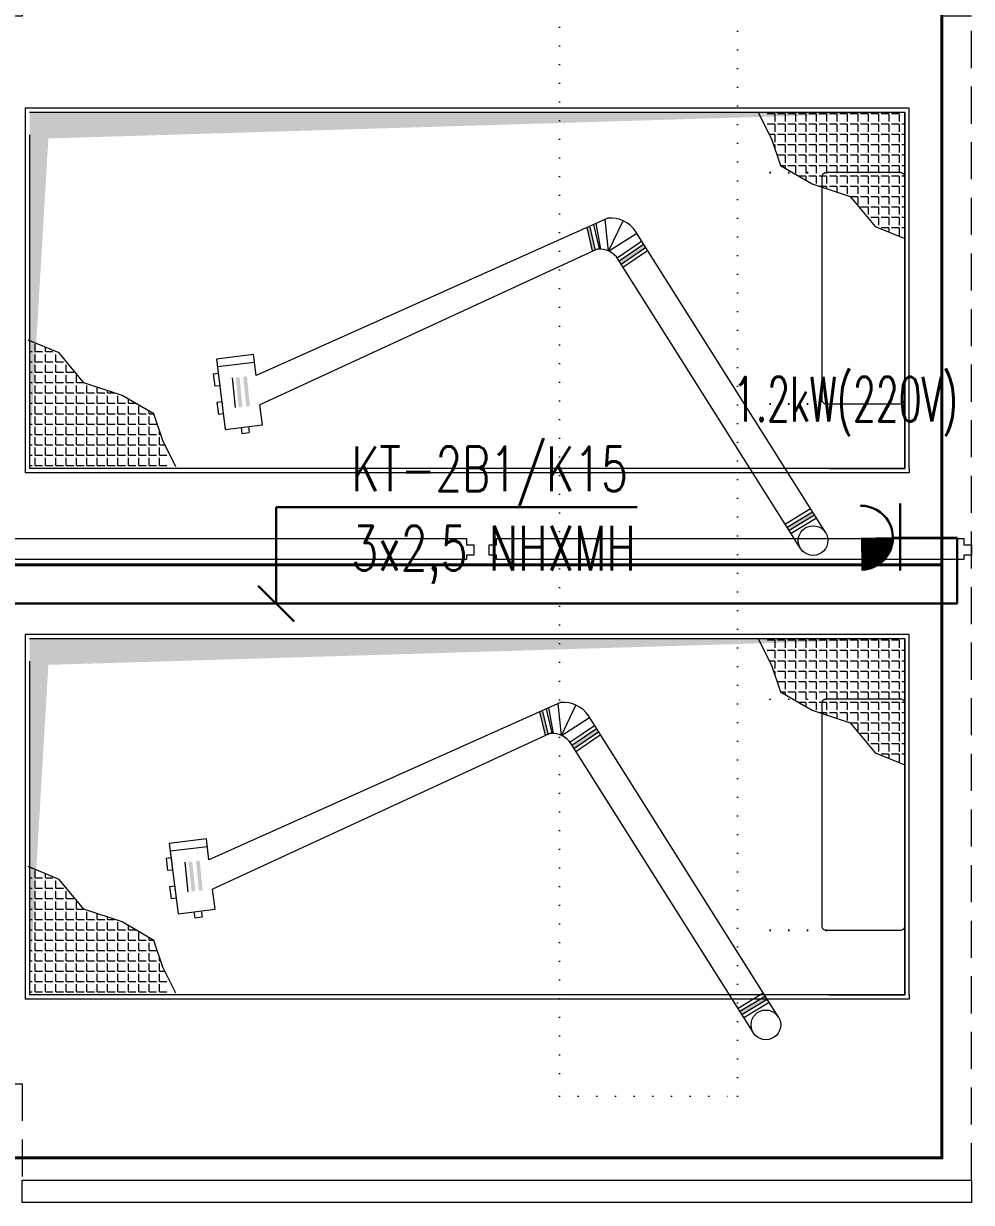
# Model space of a CAD drawing. Header units: metres. Extents: x -13194 to 152406, y -4219 to 19791.
# Drawn here: x 3741 to 4380, y 4800 to 5595 of the extents above; entities that cross this region are included whole.
import ezdxf

# ---------------------------------------------------------------- set-up
doc = ezdxf.new("R2010")
doc.units = ezdxf.units.M
doc.header["$LTSCALE"] = 100
doc.header["$MEASUREMENT"] = 0
doc.linetypes.add('DOT2', pattern=[0.125, 0, -0.125])
doc.linetypes.add('HIDDEN', pattern=[0.375, 0.25, -0.125])
doc.layers.get('0').update_dxf_attribs({"color": 9, "lineweight": 9})
for name, color, linetype, lineweight in [('00', 9, 'Continuous', 9), ('06D', 9, 'Continuous', 9), ('10', 9, 'Continuous', 9), ('20', 9, 'DOT2', 9), ('E-ETANŞ PRİZ', 7, 'Continuous', 30), ('E-KABLO', 7, 'Continuous', 30), ('E-YAZI', 7, 'Continuous', 30)]:
    doc.layers.add(name, color=color, linetype=linetype, lineweight=lineweight)
doc.styles.add('E-YAZI', font='txttw.shx')

# ---------------------------------------------------------------- blocks, each defined once
blk = doc.blocks.new('100_ETANŞ PRİZ')
at = {"layer": 'E-ETANŞ PRİZ', "color": 4}
for p, q in [((0, 2.4), (0, 0)), ((-1.223, 2.136), (1.279, 2.136))]:
    blk.add_line(p, q, dxfattribs=at)
at = {"layer": 'E-ETANŞ PRİZ', "color": 4, "const_width": 1.2}
blk.add_lwpolyline([(0.01, 3, -0.414214), (-0.6, 3.59)], format="xyb", dxfattribs=at)
at = {"layer": 'E-ETANŞ PRİZ', "color": 4}
blk.add_arc((0, 3.6), 1.2, 180.7551, 0.7551, dxfattribs=at)
blk = doc.blocks.new('p-işyeri')
at = {"color": 0, "const_width": 2}
blk.add_lwpolyline([(200, 0), (200, 700), (-200, 700), (-200, 0)], close=True, dxfattribs=at)
blk = doc.blocks.new('p-mekanik_boyahane_mahal16')
for points in [[(347.12, 193.91), (349.13, 194.1), (352.8, 178.39), (350.79, 178.19)], [(347.12, 193.91), (349.13, 194.1), (352.8, 178.39), (350.79, 178.19)], [(369.93, 169.17), (368.61, 171.3), (385.16, 182.55), (386.48, 180.43)], [(369.93, 169.17), (368.61, 171.3), (385.16, 182.55), (386.48, 180.43)], [(483.29, -10.25), (481.96, -8.13), (499.08, 2.22), (500.4, 0.1)], [(483.29, -10.25), (481.96, -8.13), (499.08, 2.22), (500.4, 0.1)], [(483.29, -10.25), (481.96, -8.13), (499.08, 2.22), (500.4, 0.1)]]:
    blk.add_hatch(color=256).paths.add_polyline_path(points)
h = blk.add_hatch(color=256)
h.paths.add_polyline_path([(114.73, 73), (112.24, 72.75), (110.27, 92.66), (112.76, 92.9)])
h.paths.add_polyline_path([(119.7, 73.49), (117.22, 73.25), (115.25, 93.15), (117.73, 93.4)])
h = blk.add_hatch(color=256)
h.paths.add_polyline_path([(114.73, 73), (112.24, 72.75), (110.27, 92.66), (112.76, 92.9)])
h.paths.add_polyline_path([(119.7, 73.49), (117.22, 73.25), (115.25, 93.15), (117.73, 93.4)])
for p, q in [((596, 246), (0, 246)), ((0, 246), (0, 0)), ((593, 243), (3, 243)), ((494.31, 243), (503.23, 225.37)), ((505.45, 242.09), (500.37, 242.09)), ((505.45, 242.09), (505.45, 237.01)), ((512.43, 242.09), (507.35, 242.09)), ((512.43, 242.09), (512.43, 237.01)), ((519.42, 242.09), (514.34, 242.09)), ((519.42, 242.09), (519.42, 237.01)), ((526.4, 242.09), (521.32, 242.09)), ((526.4, 242.09), (526.4, 237.01)), ((533.39, 242.09), (528.31, 242.09)), ((533.39, 242.09), (533.39, 237.01)), ((540.37, 242.09), (535.29, 242.09)), ((540.37, 242.09), (540.37, 237.01)), ((547.36, 242.09), (542.28, 242.09)), ((547.36, 242.09), (547.36, 237.01)), ((554.34, 242.09), (549.26, 242.09)), ((554.34, 242.09), (554.34, 237.01)), ((561.33, 242.09), (556.25, 242.09)), ((561.33, 242.09), (561.33, 237.01)), ((568.31, 242.09), (563.23, 242.09)), ((568.31, 242.09), (568.31, 237.01)), ((575.3, 242.09), (570.22, 242.09)), ((575.3, 242.09), (575.3, 237.01)), ((582.28, 242.09), (577.2, 242.09)), ((582.28, 242.09), (582.28, 237.01)), ((589.27, 242.09), (584.19, 242.09)), ((589.27, 242.09), (589.27, 237.01)), ((593, 3), (593, 243)), ((596, 3), (596, 246)), ((505.45, 235.1), (500.37, 235.1)), ((505.45, 235.1), (505.45, 230.02)), ((512.43, 235.1), (507.35, 235.1)), ((512.43, 235.1), (512.43, 230.02)), ((519.42, 235.1), (514.34, 235.1)), ((519.42, 235.1), (519.42, 230.02)), ((526.4, 235.1), (521.32, 235.1)), ((526.4, 235.1), (526.4, 230.02)), ((533.39, 235.1), (528.31, 235.1)), ((533.39, 235.1), (533.39, 230.02)), ((540.37, 235.1), (535.29, 235.1)), ((540.37, 235.1), (540.37, 230.02)), ((547.36, 235.1), (542.28, 235.1)), ((547.36, 235.1), (547.36, 230.02)), ((554.34, 235.1), (549.26, 235.1)), ((554.34, 235.1), (554.34, 230.02)), ((561.33, 235.1), (556.25, 235.1)), ((561.33, 235.1), (561.33, 230.02)), ((568.31, 235.1), (563.23, 235.1)), ((568.31, 235.1), (568.31, 230.02)), ((575.3, 235.1), (570.22, 235.1)), ((575.3, 235.1), (575.3, 230.02)), ((582.28, 235.1), (577.2, 235.1)), ((582.28, 235.1), (582.28, 230.02)), ((589.27, 235.1), (584.19, 235.1)), ((589.27, 235.1), (589.27, 230.02)), ((593, 235.1), (591.17, 235.1)), ((3, 228), (3, 3)), ((505.45, 228.12), (501.77, 228.12)), ((503.23, 225.37), (509.23, 207.36)), ((505.45, 228.12), (505.45, 223.04)), ((512.43, 228.12), (507.35, 228.12)), ((512.43, 228.12), (512.43, 223.04)), ((519.42, 228.12), (514.34, 228.12)), ((519.42, 228.12), (519.42, 223.04)), ((526.4, 228.12), (521.32, 228.12)), ((526.4, 228.12), (526.4, 223.04)), ((533.39, 228.12), (528.31, 228.12)), ((533.39, 228.12), (533.39, 223.04)), ((540.37, 228.12), (535.29, 228.12)), ((540.37, 228.12), (540.37, 223.04)), ((547.36, 228.12), (542.28, 228.12)), ((547.36, 228.12), (547.36, 223.04)), ((554.34, 228.12), (549.26, 228.12)), ((554.34, 228.12), (554.34, 223.04)), ((561.33, 228.12), (556.25, 228.12)), ((561.33, 228.12), (561.33, 223.04)), ((568.31, 228.12), (563.23, 228.12)), ((568.31, 228.12), (568.31, 223.04)), ((575.3, 228.12), (570.22, 228.12)), ((575.3, 228.12), (575.3, 223.04)), ((582.28, 228.12), (577.2, 228.12)), ((582.28, 228.12), (582.28, 223.04)), ((589.27, 228.12), (584.19, 228.12)), ((589.27, 228.12), (589.27, 223.04)), ((593, 228.12), (591.17, 228.12)), ((505.45, 221.13), (504.64, 221.13)), ((505.45, 221.13), (505.45, 218.72)), ((512.43, 221.13), (507.35, 221.13)), ((512.43, 221.13), (512.43, 216.05)), ((519.42, 221.13), (514.34, 221.13)), ((519.42, 221.13), (519.42, 216.05)), ((526.4, 221.13), (521.32, 221.13)), ((526.4, 221.13), (526.4, 216.05)), ((533.39, 221.13), (528.31, 221.13)), ((533.39, 221.13), (533.39, 216.05)), ((540.37, 221.13), (535.29, 221.13)), ((540.37, 221.13), (540.37, 216.05)), ((547.36, 221.13), (542.28, 221.13)), ((547.36, 221.13), (547.36, 216.05)), ((554.34, 221.13), (549.26, 221.13)), ((554.34, 221.13), (554.34, 216.05)), ((561.33, 221.13), (556.25, 221.13)), ((561.33, 221.13), (561.33, 216.05)), ((568.31, 221.13), (563.23, 221.13)), ((568.31, 221.13), (568.31, 216.05)), ((575.3, 221.13), (570.22, 221.13)), ((575.3, 221.13), (575.3, 216.05)), ((582.28, 221.13), (577.2, 221.13)), ((582.28, 221.13), (582.28, 216.05)), ((589.27, 221.13), (584.19, 221.13)), ((589.27, 221.13), (589.27, 216.05)), ((593, 221.13), (591.17, 221.13)), ((512.43, 214.15), (507.35, 214.15)), ((509.23, 207.36), (530.66, 194.93)), ((512.43, 207.16), (509.58, 207.16)), ((512.43, 214.15), (512.43, 209.07)), ((512.43, 207.16), (512.43, 205.5)), ((519.42, 214.15), (514.34, 214.15)), ((519.42, 207.16), (514.34, 207.16)), ((519.42, 214.15), (519.42, 209.07)), ((519.42, 207.16), (519.42, 202.08)), ((526.4, 214.15), (521.32, 214.15)), ((526.4, 207.16), (521.32, 207.16)), ((526.4, 214.15), (526.4, 209.07)), ((526.4, 207.16), (526.4, 202.08)), ((533.39, 214.15), (528.31, 214.15)), ((533.39, 207.16), (528.31, 207.16)), ((533.39, 214.15), (533.39, 209.07)), ((533.39, 207.16), (533.39, 202.08)), ((540.37, 214.15), (535.29, 214.15)), ((540.37, 207.16), (535.29, 207.16)), ((540.37, 214.15), (540.37, 209.07)), ((540.37, 207.16), (540.37, 202.08)), ((547.36, 214.15), (542.28, 214.15)), ((547.36, 207.16), (542.28, 207.16)), ((547.36, 214.15), (547.36, 209.07)), ((547.36, 207.16), (547.36, 202.08)), ((554.34, 214.15), (549.26, 214.15)), ((554.34, 207.16), (549.26, 207.16)), ((554.34, 214.15), (554.34, 209.07)), ((554.34, 207.16), (554.34, 202.08)), ((561.33, 214.15), (556.25, 214.15)), ((561.33, 207.16), (556.25, 207.16)), ((561.33, 214.15), (561.33, 209.07)), ((561.33, 207.16), (561.33, 202.08)), ((568.31, 214.15), (563.23, 214.15)), ((568.31, 207.16), (563.23, 207.16)), ((568.31, 214.15), (568.31, 209.07)), ((568.31, 207.16), (568.31, 202.08)), ((575.3, 214.15), (570.22, 214.15)), ((575.3, 207.16), (570.22, 207.16)), ((575.3, 214.15), (575.3, 209.07)), ((575.3, 207.16), (575.3, 202.08)), ((582.28, 214.15), (577.2, 214.15)), ((582.28, 207.16), (577.2, 207.16)), ((582.28, 214.15), (582.28, 209.07)), ((582.28, 207.16), (582.28, 202.08)), ((589.27, 214.15), (584.19, 214.15)), ((589.27, 207.16), (584.19, 207.16)), ((589.27, 214.15), (589.27, 209.07)), ((589.27, 207.16), (589.27, 202.08)), ((593, 214.15), (591.17, 214.15)), ((593, 207.16), (591.17, 207.16)), ((360.99, 200.11), (124, 94.14)), ((360.99, 200.11), (124, 94.14)), ((361.6, 177.97), (359.31, 199.36)), ((361.6, 177.97), (359.31, 199.36)), ((526.4, 200.18), (521.61, 200.18)), ((526.4, 200.18), (526.4, 197.4)), ((533.39, 200.18), (528.31, 200.18)), ((533.39, 200.18), (533.39, 195.1)), ((540.37, 200.18), (535.29, 200.18)), ((540.37, 200.18), (540.37, 195.1)), ((547.36, 200.18), (542.28, 200.18)), ((547.36, 200.18), (547.36, 195.1)), ((554.34, 200.18), (549.26, 200.18)), ((554.34, 200.18), (554.34, 195.1)), ((561.33, 200.18), (556.25, 200.18)), ((561.33, 200.18), (561.33, 195.1)), ((568.31, 200.18), (563.23, 200.18)), ((568.31, 200.18), (568.31, 195.1)), ((575.3, 200.18), (570.22, 200.18)), ((575.3, 200.18), (575.3, 195.1)), ((582.28, 200.18), (577.2, 200.18)), ((582.28, 200.18), (582.28, 195.1)), ((589.27, 200.18), (584.19, 200.18)), ((589.27, 200.18), (589.27, 195.1)), ((593, 200.18), (591.17, 200.18)), ((350.79, 178.19), (347.12, 193.91)), ((350.79, 178.19), (347.12, 193.91)), ((352.8, 178.39), (349.13, 194.1)), ((352.8, 178.39), (349.13, 194.1)), ((355.41, 179.55), (351.6, 195.91)), ((355.41, 179.55), (351.6, 195.91)), ((356.33, 179.28), (353.17, 196.61)), ((356.33, 179.28), (353.17, 196.61)), ((361.6, 177.97), (371.36, 198.44)), ((361.6, 177.97), (371.36, 198.44)), ((507.93, -11.96), (380.03, 190.89)), ((507.93, -11.96), (380.03, 190.89)), ((530.66, 194.93), (556.37, 186.35)), ((540.37, 193.19), (535.87, 193.19)), ((540.37, 193.19), (540.37, 191.69)), ((547.36, 193.19), (542.28, 193.19)), ((547.36, 193.19), (547.36, 189.36)), ((554.34, 193.19), (549.26, 193.19)), ((554.34, 193.19), (554.34, 188.11)), ((561.33, 193.19), (556.25, 193.19)), ((561.33, 193.19), (561.33, 188.11)), ((568.31, 193.19), (563.23, 193.19)), ((568.31, 193.19), (568.31, 188.11)), ((575.3, 193.19), (570.22, 193.19)), ((575.3, 193.19), (575.3, 188.11)), ((582.28, 193.19), (577.2, 193.19)), ((582.28, 193.19), (582.28, 188.11)), ((589.27, 193.19), (584.19, 193.19)), ((589.27, 193.19), (589.27, 188.11)), ((593, 193.19), (591.17, 193.19)), ((361.6, 177.97), (380.61, 189.96)), ((361.6, 177.97), (380.61, 189.96)), ((367.28, 173.42), (383.83, 184.67)), ((367.28, 173.42), (383.83, 184.67)), ((556.37, 186.35), (573.09, 166.2)), ((561.33, 186.21), (556.5, 186.21)), ((561.33, 186.21), (561.33, 181.13)), ((568.31, 186.21), (563.23, 186.21)), ((568.31, 186.21), (568.31, 181.13)), ((575.3, 186.21), (570.22, 186.21)), ((575.3, 186.21), (575.3, 181.13)), ((582.28, 186.21), (577.2, 186.21)), ((582.28, 186.21), (582.28, 181.13)), ((589.27, 186.21), (584.19, 186.21)), ((589.27, 186.21), (589.27, 181.13)), ((593, 186.21), (591.17, 186.21)), ((353.82, 179.23), (126.47, 74.29)), ((353.82, 179.23), (126.47, 74.29)), ((368.61, 171.3), (385.16, 182.55)), ((368.61, 171.3), (385.16, 182.55)), ((369.93, 169.17), (386.48, 180.43)), ((369.93, 169.17), (386.48, 180.43)), ((371.26, 167.05), (387.81, 178.31)), ((371.26, 167.05), (387.81, 178.31)), ((568.31, 179.22), (563.23, 179.22)), ((568.31, 179.22), (568.31, 174.14)), ((575.3, 179.22), (570.22, 179.22)), ((575.3, 179.22), (575.3, 174.14)), ((582.28, 179.22), (577.2, 179.22)), ((582.28, 179.22), (582.28, 174.14)), ((589.27, 179.22), (584.19, 179.22)), ((589.27, 179.22), (589.27, 174.14)), ((593, 179.22), (591.17, 179.22)), ((491.01, -22.62), (368.1, 172.31)), ((491.01, -22.62), (368.1, 172.31)), ((568.31, 172.24), (568.08, 172.24)), ((568.31, 172.24), (568.31, 171.96)), ((575.3, 172.24), (570.22, 172.24)), ((575.3, 172.24), (575.3, 167.16)), ((582.28, 172.24), (577.2, 172.24)), ((582.28, 172.24), (582.28, 167.16)), ((589.27, 172.24), (584.19, 172.24)), ((589.27, 172.24), (589.27, 167.16)), ((593, 172.24), (591.17, 172.24)), ((573.09, 166.2), (593, 158.04)), ((582.28, 165.25), (577.2, 165.25)), ((582.28, 165.25), (582.28, 162.25)), ((589.27, 165.25), (584.19, 165.25)), ((589.27, 165.25), (589.27, 160.17)), ((593, 165.25), (591.17, 165.25)), ((122.25, 108.21), (97.22, 105.09)), ((122.25, 108.21), (97.22, 105.09)), ((97.22, 105.09), (103.13, 57.64)), ((97.22, 105.09), (103.13, 57.64)), ((124, 94.14), (122.25, 108.21)), ((124, 94.14), (122.25, 108.21)), ((122.9, 102.91), (97.88, 99.79)), ((122.9, 102.91), (97.88, 99.79)), ((22.94, 80.88), (2.03, 89.46)), ((3.03, 88.82), (4.5, 88.82)), ((107.78, 92.41), (109.75, 72.51)), ((107.78, 92.41), (109.75, 72.51)), ((3.03, 81.84), (4.86, 81.84)), ((6.76, 81.84), (6.76, 86.91)), ((6.76, 81.84), (11.84, 81.84)), ((6.76, 74.85), (6.76, 79.93)), ((13.75, 81.84), (13.75, 84.84)), ((13.75, 81.84), (18.83, 81.84)), ((13.75, 74.85), (13.75, 79.93)), ((20.73, 74.85), (20.73, 79.93)), ((39.65, 60.73), (22.94, 80.88)), ((3.03, 74.85), (4.86, 74.85)), ((6.76, 74.85), (11.84, 74.85)), ((6.76, 67.87), (6.76, 72.94)), ((13.75, 74.85), (18.83, 74.85)), ((13.75, 67.87), (13.75, 72.94)), ((20.73, 74.85), (25.81, 74.85)), ((20.73, 67.87), (20.73, 72.94)), ((27.72, 74.85), (27.72, 75.12)), ((27.72, 74.85), (27.94, 74.85)), ((27.72, 67.87), (27.72, 72.94)), ((128.15, 60.76), (126.47, 74.29)), ((128.15, 60.76), (126.47, 74.29)), ((3.03, 67.87), (4.86, 67.87)), ((6.76, 67.87), (11.84, 67.87)), ((6.76, 60.88), (6.76, 65.96)), ((13.75, 67.87), (18.83, 67.87)), ((13.75, 60.88), (13.75, 65.96)), ((20.73, 67.87), (25.81, 67.87)), ((20.73, 60.88), (20.73, 65.96)), ((27.72, 67.87), (32.8, 67.87)), ((27.72, 60.88), (27.72, 65.96)), ((34.7, 60.88), (34.7, 65.96)), ((3.03, 60.88), (4.86, 60.88)), ((6.76, 60.88), (11.84, 60.88)), ((6.76, 53.9), (6.76, 58.98)), ((13.75, 60.88), (18.83, 60.88)), ((13.75, 53.9), (13.75, 58.98)), ((20.73, 60.88), (25.81, 60.88)), ((20.73, 53.9), (20.73, 58.98)), ((27.72, 60.88), (32.8, 60.88)), ((27.72, 53.9), (27.72, 58.98)), ((34.7, 60.88), (39.53, 60.88)), ((34.7, 53.9), (34.7, 58.98)), ((65.37, 52.16), (39.65, 60.73)), ((41.69, 53.9), (41.69, 58.98)), ((48.67, 53.9), (48.67, 57.73)), ((103.13, 57.64), (128.15, 60.76)), ((103.13, 57.64), (128.15, 60.76)), ((113.87, 58.98), (114.36, 55.02)), ((113.87, 58.98), (114.36, 55.02)), ((118.8, 59.59), (119.29, 55.64)), ((118.8, 59.59), (119.29, 55.64)), ((3.03, 53.9), (4.86, 53.9)), ((6.76, 53.9), (11.84, 53.9)), ((6.76, 46.91), (6.76, 51.99)), ((13.75, 53.9), (18.83, 53.9)), ((13.75, 46.91), (13.75, 51.99)), ((20.73, 53.9), (25.81, 53.9)), ((20.73, 46.91), (20.73, 51.99)), ((27.72, 53.9), (32.8, 53.9)), ((27.72, 46.91), (27.72, 51.99)), ((34.7, 53.9), (39.78, 53.9)), ((34.7, 46.91), (34.7, 51.99)), ((41.69, 53.9), (46.77, 53.9)), ((41.69, 46.91), (41.69, 51.99)), ((48.67, 53.9), (53.75, 53.9)), ((48.67, 46.91), (48.67, 51.99)), ((55.66, 53.9), (55.66, 55.4)), ((55.66, 53.9), (60.16, 53.9)), ((55.66, 46.91), (55.66, 51.99)), ((62.64, 46.91), (62.64, 51.99)), ((86.8, 39.73), (65.37, 52.16)), ((69.63, 46.91), (69.63, 49.69)), ((114.36, 55.02), (119.29, 55.64)), ((114.36, 55.02), (119.29, 55.64)), ((3.03, 46.91), (4.86, 46.91)), ((3.03, 39.92), (4.86, 39.92)), ((6.76, 46.91), (11.84, 46.91)), ((6.76, 39.92), (6.76, 45.01)), ((6.76, 39.92), (11.84, 39.92)), ((13.75, 46.91), (18.83, 46.91)), ((13.75, 39.92), (13.75, 45.01)), ((13.75, 39.92), (18.83, 39.92)), ((20.73, 46.91), (25.81, 46.91)), ((20.73, 39.92), (20.73, 45.01)), ((20.73, 39.92), (25.81, 39.92)), ((27.72, 46.91), (32.8, 46.91)), ((27.72, 39.92), (27.72, 45.01)), ((27.72, 39.92), (32.8, 39.92)), ((34.7, 46.91), (39.78, 46.91)), ((34.7, 39.92), (34.7, 45.01)), ((34.7, 39.92), (39.78, 39.92)), ((41.69, 46.91), (46.77, 46.91)), ((41.69, 39.92), (41.69, 45.01)), ((41.69, 39.92), (46.77, 39.92)), ((48.67, 46.91), (53.75, 46.91)), ((48.67, 39.92), (48.67, 45.01)), ((48.67, 39.92), (53.75, 39.92)), ((55.66, 46.91), (60.74, 46.91)), ((55.66, 39.92), (55.66, 45.01)), ((55.66, 39.92), (60.74, 39.92)), ((62.64, 46.91), (67.72, 46.91)), ((62.64, 39.92), (62.64, 45.01)), ((62.64, 39.92), (67.72, 39.92)), ((69.63, 46.91), (74.41, 46.91)), ((69.63, 39.92), (69.63, 45.01)), ((69.63, 39.92), (74.71, 39.92)), ((76.61, 39.92), (76.61, 45.01)), ((76.61, 39.92), (81.69, 39.92)), ((83.6, 39.92), (83.6, 41.58)), ((83.6, 39.92), (86.45, 39.92)), ((3.03, 32.94), (4.86, 32.94)), ((6.76, 32.94), (6.76, 38.02)), ((6.76, 32.94), (11.84, 32.94)), ((13.75, 32.94), (13.75, 38.02)), ((13.75, 32.94), (18.83, 32.94)), ((20.73, 32.94), (20.73, 38.02)), ((20.73, 32.94), (25.81, 32.94)), ((27.72, 32.94), (27.72, 38.02)), ((27.72, 32.94), (32.8, 32.94)), ((34.7, 32.94), (34.7, 38.02)), ((34.7, 32.94), (39.78, 32.94)), ((41.69, 32.94), (41.69, 38.02)), ((41.69, 32.94), (46.77, 32.94)), ((48.67, 32.94), (48.67, 38.02)), ((48.67, 32.94), (53.75, 32.94)), ((55.66, 32.94), (55.66, 38.02)), ((55.66, 32.94), (60.74, 32.94)), ((62.64, 32.94), (62.64, 38.02)), ((62.64, 32.94), (67.72, 32.94)), ((69.63, 32.94), (69.63, 38.02)), ((69.63, 32.94), (74.71, 32.94)), ((76.61, 32.94), (76.61, 38.02)), ((76.61, 32.94), (81.69, 32.94)), ((83.6, 32.94), (83.6, 38.02)), ((83.6, 32.94), (88.68, 32.94)), ((92.8, 21.72), (86.8, 39.73)), ((3.03, 25.95), (4.86, 25.95)), ((6.76, 25.95), (6.76, 31.04)), ((6.76, 25.95), (11.84, 25.95)), ((6.76, 18.97), (6.76, 24.05)), ((13.75, 25.95), (13.75, 31.04)), ((13.75, 25.95), (18.83, 25.95)), ((13.75, 18.97), (13.75, 24.05)), ((20.73, 25.95), (20.73, 31.04)), ((20.73, 25.95), (25.81, 25.95)), ((20.73, 18.97), (20.73, 24.05)), ((27.72, 25.95), (27.72, 31.04)), ((27.72, 25.95), (32.8, 25.95)), ((27.72, 18.97), (27.72, 24.05)), ((34.7, 25.95), (34.7, 31.04)), ((34.7, 25.95), (39.78, 25.95)), ((34.7, 18.97), (34.7, 24.05)), ((41.69, 25.95), (41.69, 31.04)), ((41.69, 25.95), (46.77, 25.95)), ((41.69, 18.97), (41.69, 24.05)), ((48.67, 25.95), (48.67, 31.04)), ((48.67, 25.95), (53.75, 25.95)), ((48.67, 18.97), (48.67, 24.05)), ((55.66, 25.95), (55.66, 31.04)), ((55.66, 25.95), (60.74, 25.95)), ((55.66, 18.97), (55.66, 24.05)), ((62.64, 25.95), (62.64, 31.04)), ((62.64, 25.95), (67.72, 25.95)), ((62.64, 18.97), (62.64, 24.05)), ((69.63, 25.95), (69.63, 31.04)), ((69.63, 25.95), (74.71, 25.95)), ((69.63, 18.97), (69.63, 24.05)), ((76.61, 25.95), (76.61, 31.04)), ((76.61, 25.95), (81.69, 25.95)), ((76.61, 18.97), (76.61, 24.05)), ((83.6, 25.95), (83.6, 31.04)), ((83.6, 25.95), (88.68, 25.95)), ((83.6, 18.97), (83.6, 24.05)), ((90.58, 25.95), (90.58, 28.37)), ((90.58, 25.95), (91.39, 25.95)), ((90.58, 18.97), (90.58, 24.05)), ((3.03, 18.97), (4.86, 18.97)), ((6.76, 18.97), (11.84, 18.97)), ((6.76, 11.99), (6.76, 17.07)), ((13.75, 18.97), (18.83, 18.97)), ((13.75, 11.99), (13.75, 17.07)), ((20.73, 18.97), (25.81, 18.97)), ((20.73, 11.99), (20.73, 17.07)), ((27.72, 18.97), (32.8, 18.97)), ((27.72, 11.99), (27.72, 17.07)), ((34.7, 18.97), (39.78, 18.97)), ((34.7, 11.99), (34.7, 17.07)), ((41.69, 18.97), (46.77, 18.97)), ((41.69, 11.99), (41.69, 17.07)), ((48.67, 18.97), (53.75, 18.97)), ((48.67, 11.99), (48.67, 17.07)), ((55.66, 18.97), (60.74, 18.97)), ((55.66, 11.99), (55.66, 17.07)), ((62.64, 18.97), (67.72, 18.97)), ((62.64, 11.99), (62.64, 17.07)), ((69.63, 18.97), (74.71, 18.97)), ((69.63, 11.99), (69.63, 17.07)), ((76.61, 18.97), (81.69, 18.97)), ((76.61, 11.99), (76.61, 17.07)), ((83.6, 18.97), (88.68, 18.97)), ((83.6, 11.99), (83.6, 17.07)), ((90.58, 18.97), (94.26, 18.97)), ((90.58, 11.99), (90.58, 17.07)), ((101.72, 4.09), (92.8, 21.72)), ((3.03, 11.99), (4.86, 11.99)), ((6.76, 11.99), (11.84, 11.99)), ((6.76, 5), (6.76, 10.08)), ((13.75, 11.99), (18.83, 11.99)), ((13.75, 5), (13.75, 10.08)), ((20.73, 11.99), (25.81, 11.99)), ((20.73, 5), (20.73, 10.08)), ((27.72, 11.99), (32.8, 11.99)), ((27.72, 5), (27.72, 10.08)), ((34.7, 11.99), (39.78, 11.99)), ((34.7, 5), (34.7, 10.08)), ((41.69, 11.99), (46.77, 11.99)), ((41.69, 5), (41.69, 10.08)), ((48.67, 11.99), (53.75, 11.99)), ((48.67, 5), (48.67, 10.08)), ((55.66, 11.99), (60.74, 11.99)), ((55.66, 5), (55.66, 10.08)), ((62.64, 11.99), (67.72, 11.99)), ((62.64, 5), (62.64, 10.08)), ((69.63, 11.99), (74.71, 11.99)), ((69.63, 5), (69.63, 10.08)), ((76.61, 11.99), (81.69, 11.99)), ((76.61, 5), (76.61, 10.08)), ((83.6, 11.99), (88.68, 11.99)), ((83.6, 5), (83.6, 10.08)), ((90.58, 11.99), (95.66, 11.99)), ((90.58, 5), (90.58, 10.08)), ((3.03, 5), (4.86, 5)), ((6.76, 5), (11.84, 5)), ((13.75, 5), (18.83, 5)), ((20.73, 5), (25.81, 5)), ((27.72, 5), (32.8, 5)), ((34.7, 5), (39.78, 5)), ((41.69, 5), (46.77, 5)), ((48.67, 5), (53.75, 5)), ((55.66, 5), (60.74, 5)), ((62.64, 5), (67.72, 5)), ((69.63, 5), (74.71, 5)), ((76.61, 5), (81.69, 5)), ((83.6, 5), (88.68, 5)), ((90.58, 5), (95.66, 5)), ((480.73, -5.95), (497.68, 4.3)), ((480.73, -5.95), (497.68, 4.3)), ((480.73, -5.95), (497.68, 4.3)), ((481.96, -8.13), (499.08, 2.22)), ((481.96, -8.13), (499.08, 2.22)), ((481.96, -8.13), (499.08, 2.22)), ((483.29, -10.25), (500.4, 0.1)), ((483.29, -10.25), (500.4, 0.1)), ((483.29, -10.25), (500.4, 0.1)), ((484.61, -12.37), (501.73, -2.02)), ((484.61, -12.37), (501.73, -2.02)), ((484.61, -12.37), (501.73, -2.02))]:
    blk.add_line(p, q)
for points in [[(593, 243), (593, 3), (542.11, 3), (593, 3), (3, 3)], [(596, 3), (596, 0), (0, 0)]]:
    blk.add_lwpolyline(points)
for points in [[(98.4, 95.6), (99.45, 87.16), (96.32, 86.77), (95.27, 95.21)], [(98.4, 95.6), (99.45, 87.16), (96.32, 86.77), (95.27, 95.21)], [(100.77, 76.55), (101.82, 68.11), (98.69, 67.72), (97.64, 76.16)], [(100.77, 76.55), (101.82, 68.11), (98.69, 67.72), (97.64, 76.16)]]:
    blk.add_lwpolyline(points, close=True)
blk.add_circle((499.44, -17.25), 10)
blk.add_circle((499.44, -17.25), 10)
blk.add_circle((499.44, -17.25), 10)
for centre, radius in [((363.11, 180.22), 20), ((363.11, 180.22), 20), ((355.41, 164.31), 15), ((355.41, 164.31), 15)]:
    blk.add_arc(centre, radius, 32.23304, 96.0938)
blk.add_solid([(593, 243), (3, 243), (15.71, 225.53), (3, 11)])
blk = doc.blocks.new('p-mekanik_boyahane_mahal15')
for points in [[(378.96, 165.51), (380.97, 165.71), (384.63, 150), (382.63, 149.8)], [(378.96, 165.51), (380.97, 165.71), (384.63, 150), (382.63, 149.8)], [(401.77, 140.78), (400.45, 142.9), (417, 154.16), (418.32, 152.04)], [(401.77, 140.78), (400.45, 142.9), (417, 154.16), (418.32, 152.04)], [(515.13, -38.64), (513.8, -36.52), (530.92, -26.17), (532.24, -28.29)], [(515.13, -38.64), (513.8, -36.52), (530.92, -26.17), (532.24, -28.29)], [(515.13, -38.64), (513.8, -36.52), (530.92, -26.17), (532.24, -28.29)]]:
    blk.add_hatch(color=256).paths.add_polyline_path(points)
h = blk.add_hatch(color=256)
h.paths.add_polyline_path([(146.57, 44.61), (144.08, 44.36), (142.11, 64.26), (144.6, 64.51)])
h.paths.add_polyline_path([(151.54, 45.1), (149.06, 44.85), (147.09, 64.76), (149.57, 65)])
h = blk.add_hatch(color=256)
h.paths.add_polyline_path([(146.57, 44.61), (144.08, 44.36), (142.11, 64.26), (144.6, 64.51)])
h.paths.add_polyline_path([(151.54, 45.1), (149.06, 44.85), (147.09, 64.76), (149.57, 65)])
for p, q in [((596, 246), (0, 246)), ((0, 246), (0, 0)), ((593, 243), (3, 243)), ((494.31, 243), (503.23, 225.37)), ((505.45, 242.09), (500.37, 242.09)), ((505.45, 242.09), (505.45, 237.01)), ((512.43, 242.09), (507.35, 242.09)), ((512.43, 242.09), (512.43, 237.01)), ((519.42, 242.09), (514.34, 242.09)), ((519.42, 242.09), (519.42, 237.01)), ((526.4, 242.09), (521.32, 242.09)), ((526.4, 242.09), (526.4, 237.01)), ((533.39, 242.09), (528.31, 242.09)), ((533.39, 242.09), (533.39, 237.01)), ((540.37, 242.09), (535.29, 242.09)), ((540.37, 242.09), (540.37, 237.01)), ((547.36, 242.09), (542.28, 242.09)), ((547.36, 242.09), (547.36, 237.01)), ((554.34, 242.09), (549.26, 242.09)), ((554.34, 242.09), (554.34, 237.01)), ((561.33, 242.09), (556.25, 242.09)), ((561.33, 242.09), (561.33, 237.01)), ((568.31, 242.09), (563.23, 242.09)), ((568.31, 242.09), (568.31, 237.01)), ((575.3, 242.09), (570.22, 242.09)), ((575.3, 242.09), (575.3, 237.01)), ((582.28, 242.09), (577.2, 242.09)), ((582.28, 242.09), (582.28, 237.01)), ((589.27, 242.09), (584.19, 242.09)), ((589.27, 242.09), (589.27, 237.01)), ((593, 3), (593, 243)), ((596, 3), (596, 246)), ((505.45, 235.1), (500.37, 235.1)), ((505.45, 235.1), (505.45, 230.02)), ((512.43, 235.1), (507.35, 235.1)), ((512.43, 235.1), (512.43, 230.02)), ((519.42, 235.1), (514.34, 235.1)), ((519.42, 235.1), (519.42, 230.02)), ((526.4, 235.1), (521.32, 235.1)), ((526.4, 235.1), (526.4, 230.02)), ((533.39, 235.1), (528.31, 235.1)), ((533.39, 235.1), (533.39, 230.02)), ((540.37, 235.1), (535.29, 235.1)), ((540.37, 235.1), (540.37, 230.02)), ((547.36, 235.1), (542.28, 235.1)), ((547.36, 235.1), (547.36, 230.02)), ((554.34, 235.1), (549.26, 235.1)), ((554.34, 235.1), (554.34, 230.02)), ((561.33, 235.1), (556.25, 235.1)), ((561.33, 235.1), (561.33, 230.02)), ((568.31, 235.1), (563.23, 235.1)), ((568.31, 235.1), (568.31, 230.02)), ((575.3, 235.1), (570.22, 235.1)), ((575.3, 235.1), (575.3, 230.02)), ((582.28, 235.1), (577.2, 235.1)), ((582.28, 235.1), (582.28, 230.02)), ((589.27, 235.1), (584.19, 235.1)), ((589.27, 235.1), (589.27, 230.02)), ((593, 235.1), (591.17, 235.1)), ((3, 228), (3, 3)), ((505.45, 228.12), (501.77, 228.12)), ((503.23, 225.37), (509.23, 207.36)), ((505.45, 228.12), (505.45, 223.04)), ((512.43, 228.12), (507.35, 228.12)), ((512.43, 228.12), (512.43, 223.04)), ((519.42, 228.12), (514.34, 228.12)), ((519.42, 228.12), (519.42, 223.04)), ((526.4, 228.12), (521.32, 228.12)), ((526.4, 228.12), (526.4, 223.04)), ((533.39, 228.12), (528.31, 228.12)), ((533.39, 228.12), (533.39, 223.04)), ((540.37, 228.12), (535.29, 228.12)), ((540.37, 228.12), (540.37, 223.04)), ((547.36, 228.12), (542.28, 228.12)), ((547.36, 228.12), (547.36, 223.04)), ((554.34, 228.12), (549.26, 228.12)), ((554.34, 228.12), (554.34, 223.04)), ((561.33, 228.12), (556.25, 228.12)), ((561.33, 228.12), (561.33, 223.04)), ((568.31, 228.12), (563.23, 228.12)), ((568.31, 228.12), (568.31, 223.04)), ((575.3, 228.12), (570.22, 228.12)), ((575.3, 228.12), (575.3, 223.04)), ((582.28, 228.12), (577.2, 228.12)), ((582.28, 228.12), (582.28, 223.04)), ((589.27, 228.12), (584.19, 228.12)), ((589.27, 228.12), (589.27, 223.04)), ((593, 228.12), (591.17, 228.12)), ((505.45, 221.13), (504.64, 221.13)), ((505.45, 221.13), (505.45, 218.72)), ((512.43, 221.13), (507.35, 221.13)), ((512.43, 221.13), (512.43, 216.05)), ((519.42, 221.13), (514.34, 221.13)), ((519.42, 221.13), (519.42, 216.05)), ((526.4, 221.13), (521.32, 221.13)), ((526.4, 221.13), (526.4, 216.05)), ((533.39, 221.13), (528.31, 221.13)), ((533.39, 221.13), (533.39, 216.05)), ((540.37, 221.13), (535.29, 221.13)), ((540.37, 221.13), (540.37, 216.05)), ((547.36, 221.13), (542.28, 221.13)), ((547.36, 221.13), (547.36, 216.05)), ((554.34, 221.13), (549.26, 221.13)), ((554.34, 221.13), (554.34, 216.05)), ((561.33, 221.13), (556.25, 221.13)), ((561.33, 221.13), (561.33, 216.05)), ((568.31, 221.13), (563.23, 221.13)), ((568.31, 221.13), (568.31, 216.05)), ((575.3, 221.13), (570.22, 221.13)), ((575.3, 221.13), (575.3, 216.05)), ((582.28, 221.13), (577.2, 221.13)), ((582.28, 221.13), (582.28, 216.05)), ((589.27, 221.13), (584.19, 221.13)), ((589.27, 221.13), (589.27, 216.05)), ((593, 221.13), (591.17, 221.13)), ((512.43, 214.15), (507.35, 214.15)), ((509.23, 207.36), (530.66, 194.93)), ((512.43, 207.16), (509.58, 207.16)), ((512.43, 214.15), (512.43, 209.07)), ((512.43, 207.16), (512.43, 205.5)), ((519.42, 214.15), (514.34, 214.15)), ((519.42, 207.16), (514.34, 207.16)), ((519.42, 214.15), (519.42, 209.07)), ((519.42, 207.16), (519.42, 202.08)), ((526.4, 214.15), (521.32, 214.15)), ((526.4, 207.16), (521.32, 207.16)), ((526.4, 214.15), (526.4, 209.07)), ((526.4, 207.16), (526.4, 202.08)), ((533.39, 214.15), (528.31, 214.15)), ((533.39, 207.16), (528.31, 207.16)), ((533.39, 214.15), (533.39, 209.07)), ((533.39, 207.16), (533.39, 202.08)), ((540.37, 214.15), (535.29, 214.15)), ((540.37, 207.16), (535.29, 207.16)), ((540.37, 214.15), (540.37, 209.07)), ((540.37, 207.16), (540.37, 202.08)), ((547.36, 214.15), (542.28, 214.15)), ((547.36, 207.16), (542.28, 207.16)), ((547.36, 214.15), (547.36, 209.07)), ((547.36, 207.16), (547.36, 202.08)), ((554.34, 214.15), (549.26, 214.15)), ((554.34, 207.16), (549.26, 207.16)), ((554.34, 214.15), (554.34, 209.07)), ((554.34, 207.16), (554.34, 202.08)), ((561.33, 214.15), (556.25, 214.15)), ((561.33, 207.16), (556.25, 207.16)), ((561.33, 214.15), (561.33, 209.07)), ((561.33, 207.16), (561.33, 202.08)), ((568.31, 214.15), (563.23, 214.15)), ((568.31, 207.16), (563.23, 207.16)), ((568.31, 214.15), (568.31, 209.07)), ((568.31, 207.16), (568.31, 202.08)), ((575.3, 214.15), (570.22, 214.15)), ((575.3, 207.16), (570.22, 207.16)), ((575.3, 214.15), (575.3, 209.07)), ((575.3, 207.16), (575.3, 202.08)), ((582.28, 214.15), (577.2, 214.15)), ((582.28, 207.16), (577.2, 207.16)), ((582.28, 214.15), (582.28, 209.07)), ((582.28, 207.16), (582.28, 202.08)), ((589.27, 214.15), (584.19, 214.15)), ((589.27, 207.16), (584.19, 207.16)), ((589.27, 214.15), (589.27, 209.07)), ((589.27, 207.16), (589.27, 202.08)), ((593, 214.15), (591.17, 214.15)), ((593, 207.16), (591.17, 207.16)), ((526.4, 200.18), (521.61, 200.18)), ((526.4, 200.18), (526.4, 197.4)), ((533.39, 200.18), (528.31, 200.18)), ((533.39, 200.18), (533.39, 195.1)), ((540.37, 200.18), (535.29, 200.18)), ((540.37, 200.18), (540.37, 195.1)), ((547.36, 200.18), (542.28, 200.18)), ((547.36, 200.18), (547.36, 195.1)), ((554.34, 200.18), (549.26, 200.18)), ((554.34, 200.18), (554.34, 195.1)), ((561.33, 200.18), (556.25, 200.18)), ((561.33, 200.18), (561.33, 195.1)), ((568.31, 200.18), (563.23, 200.18)), ((568.31, 200.18), (568.31, 195.1)), ((575.3, 200.18), (570.22, 200.18)), ((575.3, 200.18), (575.3, 195.1)), ((582.28, 200.18), (577.2, 200.18)), ((582.28, 200.18), (582.28, 195.1)), ((589.27, 200.18), (584.19, 200.18)), ((589.27, 200.18), (589.27, 195.1)), ((593, 200.18), (591.17, 200.18)), ((530.66, 194.93), (556.37, 186.35)), ((540.37, 193.19), (535.87, 193.19)), ((540.37, 193.19), (540.37, 191.69)), ((547.36, 193.19), (542.28, 193.19)), ((547.36, 193.19), (547.36, 189.36)), ((554.34, 193.19), (549.26, 193.19)), ((554.34, 193.19), (554.34, 188.11)), ((561.33, 193.19), (556.25, 193.19)), ((561.33, 193.19), (561.33, 188.11)), ((568.31, 193.19), (563.23, 193.19)), ((568.31, 193.19), (568.31, 188.11)), ((575.3, 193.19), (570.22, 193.19)), ((575.3, 193.19), (575.3, 188.11)), ((582.28, 193.19), (577.2, 193.19)), ((582.28, 193.19), (582.28, 188.11)), ((589.27, 193.19), (584.19, 193.19)), ((589.27, 193.19), (589.27, 188.11)), ((593, 193.19), (591.17, 193.19)), ((556.37, 186.35), (573.09, 166.2)), ((561.33, 186.21), (556.5, 186.21)), ((561.33, 186.21), (561.33, 181.13)), ((568.31, 186.21), (563.23, 186.21)), ((568.31, 186.21), (568.31, 181.13)), ((575.3, 186.21), (570.22, 186.21)), ((575.3, 186.21), (575.3, 181.13)), ((582.28, 186.21), (577.2, 186.21)), ((582.28, 186.21), (582.28, 181.13)), ((589.27, 186.21), (584.19, 186.21)), ((589.27, 186.21), (589.27, 181.13)), ((593, 186.21), (591.17, 186.21)), ((568.31, 179.22), (563.23, 179.22)), ((568.31, 179.22), (568.31, 174.14)), ((575.3, 179.22), (570.22, 179.22)), ((575.3, 179.22), (575.3, 174.14)), ((582.28, 179.22), (577.2, 179.22)), ((582.28, 179.22), (582.28, 174.14)), ((589.27, 179.22), (584.19, 179.22)), ((589.27, 179.22), (589.27, 174.14)), ((593, 179.22), (591.17, 179.22)), ((392.83, 171.71), (155.84, 65.75)), ((392.83, 171.71), (155.84, 65.75)), ((387.25, 151.16), (383.44, 167.51)), ((387.25, 151.16), (383.44, 167.51)), ((388.17, 150.89), (385.01, 168.22)), ((388.17, 150.89), (385.01, 168.22)), ((393.44, 149.58), (391.15, 170.96)), ((393.44, 149.58), (391.15, 170.96)), ((393.44, 149.58), (403.2, 170.04)), ((393.44, 149.58), (403.2, 170.04)), ((568.31, 172.24), (568.08, 172.24)), ((568.31, 172.24), (568.31, 171.96)), ((575.3, 172.24), (570.22, 172.24)), ((575.3, 172.24), (575.3, 167.16)), ((582.28, 172.24), (577.2, 172.24)), ((582.28, 172.24), (582.28, 167.16)), ((589.27, 172.24), (584.19, 172.24)), ((589.27, 172.24), (589.27, 167.16)), ((593, 172.24), (591.17, 172.24)), ((382.63, 149.8), (378.96, 165.51)), ((382.63, 149.8), (378.96, 165.51)), ((384.63, 150), (380.97, 165.71)), ((384.63, 150), (380.97, 165.71)), ((393.44, 149.58), (412.45, 161.57)), ((393.44, 149.58), (412.45, 161.57)), ((539.77, -40.35), (411.87, 162.49)), ((539.77, -40.35), (411.87, 162.49)), ((573.09, 166.2), (593, 158.04)), ((582.28, 165.25), (577.2, 165.25)), ((582.28, 165.25), (582.28, 162.25)), ((589.27, 165.25), (584.19, 165.25)), ((589.27, 165.25), (589.27, 160.17)), ((593, 165.25), (591.17, 165.25)), ((399.12, 145.03), (415.67, 156.28)), ((399.12, 145.03), (415.67, 156.28)), ((400.45, 142.9), (417, 154.16)), ((400.45, 142.9), (417, 154.16)), ((401.77, 140.78), (418.32, 152.04)), ((401.77, 140.78), (418.32, 152.04)), ((385.66, 150.83), (158.31, 45.9)), ((385.66, 150.83), (158.31, 45.9)), ((522.85, -51.02), (399.94, 143.92)), ((522.85, -51.02), (399.94, 143.92)), ((403.1, 138.66), (419.65, 149.91)), ((403.1, 138.66), (419.65, 149.91)), ((22.94, 80.88), (2.03, 89.46)), ((3.03, 88.82), (4.5, 88.82)), ((3.03, 81.84), (4.86, 81.84)), ((6.76, 81.84), (6.76, 86.91)), ((6.76, 81.84), (11.84, 81.84)), ((6.76, 74.85), (6.76, 79.93)), ((13.75, 81.84), (13.75, 84.84)), ((13.75, 81.84), (18.83, 81.84)), ((13.75, 74.85), (13.75, 79.93)), ((20.73, 74.85), (20.73, 79.93)), ((39.65, 60.73), (22.94, 80.88)), ((154.08, 79.81), (129.06, 76.7)), ((154.08, 79.81), (129.06, 76.7)), ((155.84, 65.75), (154.08, 79.81)), ((155.84, 65.75), (154.08, 79.81)), ((3.03, 74.85), (4.86, 74.85)), ((6.76, 74.85), (11.84, 74.85)), ((6.76, 67.87), (6.76, 72.94)), ((13.75, 74.85), (18.83, 74.85)), ((13.75, 67.87), (13.75, 72.94)), ((20.73, 74.85), (25.81, 74.85)), ((20.73, 67.87), (20.73, 72.94)), ((27.72, 74.85), (27.72, 75.12)), ((27.72, 74.85), (27.94, 74.85)), ((27.72, 67.87), (27.72, 72.94)), ((129.06, 76.7), (134.96, 29.25)), ((129.06, 76.7), (134.96, 29.25)), ((154.74, 74.51), (129.72, 71.4)), ((154.74, 74.51), (129.72, 71.4)), ((3.03, 67.87), (4.86, 67.87)), ((6.76, 67.87), (11.84, 67.87)), ((6.76, 60.88), (6.76, 65.96)), ((13.75, 67.87), (18.83, 67.87)), ((13.75, 60.88), (13.75, 65.96)), ((20.73, 67.87), (25.81, 67.87)), ((20.73, 60.88), (20.73, 65.96)), ((27.72, 67.87), (32.8, 67.87)), ((27.72, 60.88), (27.72, 65.96)), ((34.7, 60.88), (34.7, 65.96)), ((139.62, 64.02), (141.59, 44.11)), ((139.62, 64.02), (141.59, 44.11)), ((3.03, 60.88), (4.86, 60.88)), ((6.76, 60.88), (11.84, 60.88)), ((6.76, 53.9), (6.76, 58.98)), ((13.75, 60.88), (18.83, 60.88)), ((13.75, 53.9), (13.75, 58.98)), ((20.73, 60.88), (25.81, 60.88)), ((20.73, 53.9), (20.73, 58.98)), ((27.72, 60.88), (32.8, 60.88)), ((27.72, 53.9), (27.72, 58.98)), ((34.7, 60.88), (39.53, 60.88)), ((34.7, 53.9), (34.7, 58.98)), ((65.37, 52.16), (39.65, 60.73)), ((41.69, 53.9), (41.69, 58.98)), ((48.67, 53.9), (48.67, 57.73)), ((3.03, 53.9), (4.86, 53.9)), ((6.76, 53.9), (11.84, 53.9)), ((6.76, 46.91), (6.76, 51.99)), ((13.75, 53.9), (18.83, 53.9)), ((13.75, 46.91), (13.75, 51.99)), ((20.73, 53.9), (25.81, 53.9)), ((20.73, 46.91), (20.73, 51.99)), ((27.72, 53.9), (32.8, 53.9)), ((27.72, 46.91), (27.72, 51.99)), ((34.7, 53.9), (39.78, 53.9)), ((34.7, 46.91), (34.7, 51.99)), ((41.69, 53.9), (46.77, 53.9)), ((41.69, 46.91), (41.69, 51.99)), ((48.67, 53.9), (53.75, 53.9)), ((48.67, 46.91), (48.67, 51.99)), ((55.66, 53.9), (55.66, 55.4)), ((55.66, 53.9), (60.16, 53.9)), ((55.66, 46.91), (55.66, 51.99)), ((62.64, 46.91), (62.64, 51.99)), ((86.8, 39.73), (65.37, 52.16)), ((69.63, 46.91), (69.63, 49.69)), ((3.03, 46.91), (4.86, 46.91)), ((3.03, 39.92), (4.86, 39.92)), ((6.76, 46.91), (11.84, 46.91)), ((6.76, 39.92), (6.76, 45.01)), ((6.76, 39.92), (11.84, 39.92)), ((13.75, 46.91), (18.83, 46.91)), ((13.75, 39.92), (13.75, 45.01)), ((13.75, 39.92), (18.83, 39.92)), ((20.73, 46.91), (25.81, 46.91)), ((20.73, 39.92), (20.73, 45.01)), ((20.73, 39.92), (25.81, 39.92)), ((27.72, 46.91), (32.8, 46.91)), ((27.72, 39.92), (27.72, 45.01)), ((27.72, 39.92), (32.8, 39.92)), ((34.7, 46.91), (39.78, 46.91)), ((34.7, 39.92), (34.7, 45.01)), ((34.7, 39.92), (39.78, 39.92)), ((41.69, 46.91), (46.77, 46.91)), ((41.69, 39.92), (41.69, 45.01)), ((41.69, 39.92), (46.77, 39.92)), ((48.67, 46.91), (53.75, 46.91)), ((48.67, 39.92), (48.67, 45.01)), ((48.67, 39.92), (53.75, 39.92)), ((55.66, 46.91), (60.74, 46.91)), ((55.66, 39.92), (55.66, 45.01)), ((55.66, 39.92), (60.74, 39.92)), ((62.64, 46.91), (67.72, 46.91)), ((62.64, 39.92), (62.64, 45.01)), ((62.64, 39.92), (67.72, 39.92)), ((69.63, 46.91), (74.41, 46.91)), ((69.63, 39.92), (69.63, 45.01)), ((69.63, 39.92), (74.71, 39.92)), ((76.61, 39.92), (76.61, 45.01)), ((76.61, 39.92), (81.69, 39.92)), ((83.6, 39.92), (83.6, 41.58)), ((83.6, 39.92), (86.45, 39.92)), ((159.99, 32.36), (158.31, 45.9)), ((159.99, 32.36), (158.31, 45.9)), ((3.03, 32.94), (4.86, 32.94)), ((6.76, 32.94), (6.76, 38.02)), ((6.76, 32.94), (11.84, 32.94)), ((13.75, 32.94), (13.75, 38.02)), ((13.75, 32.94), (18.83, 32.94)), ((20.73, 32.94), (20.73, 38.02)), ((20.73, 32.94), (25.81, 32.94)), ((27.72, 32.94), (27.72, 38.02)), ((27.72, 32.94), (32.8, 32.94)), ((34.7, 32.94), (34.7, 38.02)), ((34.7, 32.94), (39.78, 32.94)), ((41.69, 32.94), (41.69, 38.02)), ((41.69, 32.94), (46.77, 32.94)), ((48.67, 32.94), (48.67, 38.02)), ((48.67, 32.94), (53.75, 32.94)), ((55.66, 32.94), (55.66, 38.02)), ((55.66, 32.94), (60.74, 32.94)), ((62.64, 32.94), (62.64, 38.02)), ((62.64, 32.94), (67.72, 32.94)), ((69.63, 32.94), (69.63, 38.02)), ((69.63, 32.94), (74.71, 32.94)), ((76.61, 32.94), (76.61, 38.02)), ((76.61, 32.94), (81.69, 32.94)), ((83.6, 32.94), (83.6, 38.02)), ((83.6, 32.94), (88.68, 32.94)), ((92.8, 21.72), (86.8, 39.73)), ((134.96, 29.25), (159.99, 32.36)), ((134.96, 29.25), (159.99, 32.36)), ((3.03, 25.95), (4.86, 25.95)), ((6.76, 25.95), (6.76, 31.04)), ((6.76, 25.95), (11.84, 25.95)), ((6.76, 18.97), (6.76, 24.05)), ((13.75, 25.95), (13.75, 31.04)), ((13.75, 25.95), (18.83, 25.95)), ((13.75, 18.97), (13.75, 24.05)), ((20.73, 25.95), (20.73, 31.04)), ((20.73, 25.95), (25.81, 25.95)), ((20.73, 18.97), (20.73, 24.05)), ((27.72, 25.95), (27.72, 31.04)), ((27.72, 25.95), (32.8, 25.95)), ((27.72, 18.97), (27.72, 24.05)), ((34.7, 25.95), (34.7, 31.04)), ((34.7, 25.95), (39.78, 25.95)), ((34.7, 18.97), (34.7, 24.05)), ((41.69, 25.95), (41.69, 31.04)), ((41.69, 25.95), (46.77, 25.95)), ((41.69, 18.97), (41.69, 24.05)), ((48.67, 25.95), (48.67, 31.04)), ((48.67, 25.95), (53.75, 25.95)), ((48.67, 18.97), (48.67, 24.05)), ((55.66, 25.95), (55.66, 31.04)), ((55.66, 25.95), (60.74, 25.95)), ((55.66, 18.97), (55.66, 24.05)), ((62.64, 25.95), (62.64, 31.04)), ((62.64, 25.95), (67.72, 25.95)), ((62.64, 18.97), (62.64, 24.05)), ((69.63, 25.95), (69.63, 31.04)), ((69.63, 25.95), (74.71, 25.95)), ((69.63, 18.97), (69.63, 24.05)), ((76.61, 25.95), (76.61, 31.04)), ((76.61, 25.95), (81.69, 25.95)), ((76.61, 18.97), (76.61, 24.05)), ((83.6, 25.95), (83.6, 31.04)), ((83.6, 25.95), (88.68, 25.95)), ((83.6, 18.97), (83.6, 24.05)), ((90.58, 25.95), (90.58, 28.37)), ((90.58, 25.95), (91.39, 25.95)), ((90.58, 18.97), (90.58, 24.05)), ((145.71, 30.59), (146.2, 26.63)), ((145.71, 30.59), (146.2, 26.63)), ((146.2, 26.63), (151.13, 27.24)), ((146.2, 26.63), (151.13, 27.24)), ((150.64, 31.2), (151.13, 27.24)), ((150.64, 31.2), (151.13, 27.24)), ((3.03, 18.97), (4.86, 18.97)), ((6.76, 18.97), (11.84, 18.97)), ((6.76, 11.99), (6.76, 17.07)), ((13.75, 18.97), (18.83, 18.97)), ((13.75, 11.99), (13.75, 17.07)), ((20.73, 18.97), (25.81, 18.97)), ((20.73, 11.99), (20.73, 17.07)), ((27.72, 18.97), (32.8, 18.97)), ((27.72, 11.99), (27.72, 17.07)), ((34.7, 18.97), (39.78, 18.97)), ((34.7, 11.99), (34.7, 17.07)), ((41.69, 18.97), (46.77, 18.97)), ((41.69, 11.99), (41.69, 17.07)), ((48.67, 18.97), (53.75, 18.97)), ((48.67, 11.99), (48.67, 17.07)), ((55.66, 18.97), (60.74, 18.97)), ((55.66, 11.99), (55.66, 17.07)), ((62.64, 18.97), (67.72, 18.97)), ((62.64, 11.99), (62.64, 17.07)), ((69.63, 18.97), (74.71, 18.97)), ((69.63, 11.99), (69.63, 17.07)), ((76.61, 18.97), (81.69, 18.97)), ((76.61, 11.99), (76.61, 17.07)), ((83.6, 18.97), (88.68, 18.97)), ((83.6, 11.99), (83.6, 17.07)), ((90.58, 18.97), (94.26, 18.97)), ((90.58, 11.99), (90.58, 17.07)), ((101.72, 4.09), (92.8, 21.72)), ((3.03, 11.99), (4.86, 11.99)), ((6.76, 11.99), (11.84, 11.99)), ((6.76, 5), (6.76, 10.08)), ((13.75, 11.99), (18.83, 11.99)), ((13.75, 5), (13.75, 10.08)), ((20.73, 11.99), (25.81, 11.99)), ((20.73, 5), (20.73, 10.08)), ((27.72, 11.99), (32.8, 11.99)), ((27.72, 5), (27.72, 10.08)), ((34.7, 11.99), (39.78, 11.99)), ((34.7, 5), (34.7, 10.08)), ((41.69, 11.99), (46.77, 11.99)), ((41.69, 5), (41.69, 10.08)), ((48.67, 11.99), (53.75, 11.99)), ((48.67, 5), (48.67, 10.08)), ((55.66, 11.99), (60.74, 11.99)), ((55.66, 5), (55.66, 10.08)), ((62.64, 11.99), (67.72, 11.99)), ((62.64, 5), (62.64, 10.08)), ((69.63, 11.99), (74.71, 11.99)), ((69.63, 5), (69.63, 10.08)), ((76.61, 11.99), (81.69, 11.99)), ((76.61, 5), (76.61, 10.08)), ((83.6, 11.99), (88.68, 11.99)), ((83.6, 5), (83.6, 10.08)), ((90.58, 11.99), (95.66, 11.99)), ((90.58, 5), (90.58, 10.08)), ((3.03, 5), (4.86, 5)), ((6.76, 5), (11.84, 5)), ((13.75, 5), (18.83, 5)), ((20.73, 5), (25.81, 5)), ((27.72, 5), (32.8, 5)), ((34.7, 5), (39.78, 5)), ((41.69, 5), (46.77, 5)), ((48.67, 5), (53.75, 5)), ((55.66, 5), (60.74, 5)), ((62.64, 5), (67.72, 5)), ((69.63, 5), (74.71, 5)), ((76.61, 5), (81.69, 5)), ((83.6, 5), (88.68, 5)), ((90.58, 5), (95.66, 5)), ((512.57, -34.34), (529.52, -24.1)), ((512.57, -34.34), (529.52, -24.1)), ((512.57, -34.34), (529.52, -24.1)), ((513.8, -36.52), (530.92, -26.17)), ((513.8, -36.52), (530.92, -26.17)), ((513.8, -36.52), (530.92, -26.17)), ((515.13, -38.64), (532.24, -28.29)), ((515.13, -38.64), (532.24, -28.29)), ((515.13, -38.64), (532.24, -28.29)), ((516.45, -40.76), (533.57, -30.41)), ((516.45, -40.76), (533.57, -30.41)), ((516.45, -40.76), (533.57, -30.41))]:
    blk.add_line(p, q)
for points in [[(593, 243), (593, 3), (542.11, 3), (593, 3), (3, 3)], [(596, 3), (596, 0), (0, 0)]]:
    blk.add_lwpolyline(points)
for points in [[(130.24, 67.2), (131.29, 58.76), (128.16, 58.37), (127.11, 66.81)], [(130.24, 67.2), (131.29, 58.76), (128.16, 58.37), (127.11, 66.81)], [(132.61, 48.16), (133.66, 39.72), (130.53, 39.33), (129.48, 47.77)], [(132.61, 48.16), (133.66, 39.72), (130.53, 39.33), (129.48, 47.77)]]:
    blk.add_lwpolyline(points, close=True)
blk.add_circle((531.28, -45.64), 10)
blk.add_circle((531.28, -45.64), 10)
blk.add_circle((531.28, -45.64), 10)
for centre, radius in [((394.95, 151.82), 20), ((394.95, 151.82), 20), ((387.25, 135.92), 15), ((387.25, 135.92), 15)]:
    blk.add_arc(centre, radius, 32.23304, 96.0938)
blk.add_solid([(593, 243), (3, 243), (15.71, 225.53), (3, 11)])
blk = doc.blocks.new('2.bod.Mimari')
at = {"linetype": 'DOT2', "lineweight": -3}
blk.add_line((4282.15, -3646.5), (4222.19, -3646.5), dxfattribs=at)
at = {"layer": '00'}
blk.add_lwpolyline([(4380, -3830), (3740, -3830), (3740, -3815), (4380, -3815)], close=True, dxfattribs=at)
at = {"layer": '06D', "linetype": 'DOT2'}
blk.add_lwpolyline([(3925.09, -2030.56), (2527.42, -2030.56, 0.414214), (2437.42, -2120.56), (2437.42, -3732.3), (2557.42, -3732.3), (2557.42, -2180.56, -0.414214), (2587.42, -2150.56), (4072.19, -2150.56, -0.414214), (4102.19, -2180.56), (4102.19, -3758.35), (4222.19, -3758.35), (4222.19, -2119.1, 0.414214), (4132.19, -2029.1)], format="xyb", dxfattribs=at)
at = {"layer": '06D', "linetype": 'DOT2', "lineweight": -3}
for points in [[(4282.15, -3135.5), (4222.19, -3135.5)], [(4282.15, -3291.5), (4222.19, -3291.5)]]:
    blk.add_lwpolyline(points, dxfattribs=at)
at = {"layer": '06D'}
for points in [[(3683.11, -3386.5), (3688.11, -3386.5), (3688.11, -3382.36), (4039.53, -3382.36), (4039.53, -3386.5), (4044.53, -3386.5), (4044.53, -3393.5), (4039.53, -3393.5), (4039.53, -3396.36), (3688.11, -3396.36), (3688.11, -3393.5), (3683.11, -3393.5)], [(4054.78, -3386.5), (4059.78, -3386.5), (4059.78, -3382.36), (4375, -3382.36), (4375, -3386.5), (4380, -3386.5), (4380, -3393.5), (4375, -3393.5), (4375, -3396.36), (4059.78, -3396.36), (4059.78, -3393.5), (4054.78, -3393.5)]]:
    blk.add_lwpolyline(points, close=True, dxfattribs=at)
at = {"layer": '06D', "linetype": 'DOT2'}
for points in [[(4282.15, -3490.5), (4222.19, -3490.5)], [(4282.15, -3646.5), (4222.19, -3646.5)]]:
    blk.add_lwpolyline(points, dxfattribs=at)
at = {"layer": '10'}
for points in [[(4332.15, -3135.5), (4282.15, -3135.5, 0.414214), (4279.15, -3138.5), (4279.15, -3288.5, 0.414214), (4282.15, -3291.5), (4332.15, -3291.5, 0.414214), (4335.15, -3288.5), (4335.15, -3138.5, 0.414214)], [(4332.15, -3490.5), (4282.15, -3490.5, 0.414214), (4279.15, -3493.5), (4279.15, -3643.5, 0.414214), (4282.15, -3646.5), (4332.15, -3646.5, 0.414214), (4335.15, -3643.5), (4335.15, -3493.5, 0.414214)]]:
    blk.add_lwpolyline(points, format="xyb", close=True, dxfattribs=at)
at = {"layer": '20', "color": 251, "linetype": 'HIDDEN'}
blk.add_lwpolyline([(3660, -3750), (3740, -3750), (3740, -3815), (4380, -3815), (4380, -3030), (4360, -3030), (4360, -2175), (3740, -2175), (3740, -2240), (3660, -2240), (3660, -2865), (3740, -2865), (3740, -3030), (3660, -3030)], close=True, dxfattribs=at)
at = {"layer": '06D', "color": 89, "linetype": 'HIDDEN', "true_color": 0x2e4d23, "rotation": 90}
for p in [(4360, -3200), (4360, -3600)]:
    blk.add_blockref('p-işyeri', p, dxfattribs=at)
at = {"layer": '06D'}
for name, p in [('p-mekanik_boyahane_mahal15', (3742, -3338)), ('p-mekanik_boyahane_mahal16', (3742, -3693))]:
    blk.add_blockref(name, p, dxfattribs=at)

msp = doc.modelspace()

# ---------------------------------------------------------------- linework, layer by layer
at = {"layer": 'E-KABLO', "color": 6}
for p, q in [((4370.31, 5248.25, 0), (4370.31, 5203.81, 0)), ((4370.31, 5203.81), (3520.92, 5203.81))]:
    msp.add_line(p, q, dxfattribs=at)
at = {"layer": 'E-YAZI'}
for p, q in [((4154.67, 5268.92), (3911.22, 5268.92)), ((3911.22, 5268.92), (3911.22, 5203.81)), ((3923.34, 5191.69), (3899.1, 5215.93))]:
    msp.add_line(p, q, dxfattribs=at)

# ---------------------------------------------------------------- block references
msp.add_blockref('2.bod.Mimari', (0, 8630))
at = {"layer": 'E-ETANŞ PRİZ', "xscale": 18, "yscale": 18, "zscale": 18, "rotation": 90}
msp.add_blockref('100_ETANŞ PRİZ', (4370.31, 5248.25, 0), dxfattribs=at)

# ---------------------------------------------------------------- texts
at = {"layer": 'E-KABLO', "color": 3, "linetype": 'Continuous', "style": 'E-YAZI', "width": 0.7}
for s, p in [('KT-2B1/K15', (3961.99, 5279.69)), ('3x2,5 NHXMH', (3961.99, 5226.24))]:
    msp.add_text(s, height=30, dxfattribs=at).set_placement(p)
at = {"layer": 'E-YAZI', "color": 3, "style": 'E-YAZI', "width": 0.6}
msp.add_text('1.2kW(220V)', height=30, dxfattribs=at).set_placement((4219.12, 5326.67))

doc.saveas('drawing.dxf')
